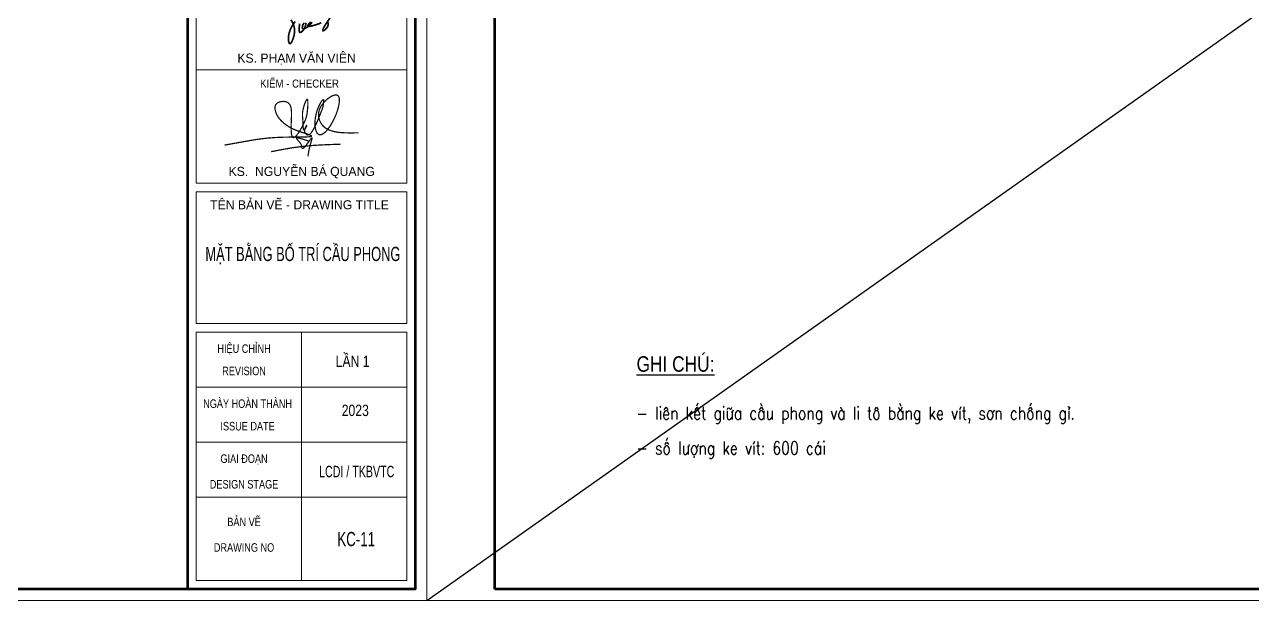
# Model space of a CAD drawing. Header units: millimetres. Extents: x -295047 to 263296, y -724756 to -308748.
# Drawn here: x 123245 to 140501, y -368365 to -360269 of the extents above; entities that cross this region are included whole.
import ezdxf
from ezdxf.enums import TextEntityAlignment as Align

# ---------------------------------------------------------------- set-up
doc = ezdxf.new("R2010")
doc.units = ezdxf.units.MM
doc.header["$MEASUREMENT"] = 0
doc.layers.get('Defpoints').update_dxf_attribs({"color": 1})
doc.layers.add('KCS_Plotter', color=11, linetype='Continuous', plot=False)
for name, color, linetype, lineweight in [('Khungten_LCDI', 7, 'Continuous', 5), ('LC ISO', 153, 'Continuous', 13), ('LC Net dam 1', 30, 'Continuous', 30), ('LC Net thay', 7, 'Continuous', 25), ('LC Text1', 3, 'Continuous', 20), ('LC Text2', 7, 'Continuous', 25)]:
    doc.layers.add(name, color=color, linetype=linetype, lineweight=lineweight)
doc.styles.add('Khungten', font='VHAVAN.TTF', dxfattribs={"width": 0.9, "height": 5000})
doc.styles.add('LC 3', font='vnsimli.shx', dxfattribs={"width": 0.75})
doc.styles.add('T2', font='VHARIAL.TTF', dxfattribs={"width": 0.8})
doc.styles.add('Title', font='VHBLACK.TTF', dxfattribs={"width": 0.8})
doc.styles.add('VNAVANTH', font='VHAVANB.TTF', dxfattribs={"width": 0.6})

# ---------------------------------------------------------------- blocks, each defined once
blk = doc.blocks.new('NGUYEN BA QUANG')
at = {"layer": 'LC ISO', "const_width": 54}
for points in [[(906, 1114, 0.006821), (929, 1272, 0.011774), (937, 1340, 0.026266), (938, 1394, 0.052103), (935, 1423, 0.076783), (930, 1436, 0.163971), (923, 1442, 0.170042), (914, 1442, 0.080479), (902, 1436, 0.05585), (881, 1417, 0.031056), (847, 1375, 0.025203), (791, 1286, 0.116129), (556, 476, 0.061974), (575, 166, 0.045365), (610, 47, 0.070676), (660, -41, 0.091415), (710, -86, 0.146905), (783, -104, 0.068448), (833, -95, 0.049636), (885, -72, 0.053986), (978, -6, 0.029209), (1056, 69, 0.021304), (1134, 162, 0.025491), (1250, 329, 0.068873), (1561, 1027, 0.01773), (1596, 1171, 0.037697), (1624, 1368, 0.029037), (1623, 1453, 0.04288), (1613, 1525, 0.066726), (1590, 1583, 0.100495), (1556, 1623, 0.111871), (1508, 1644, 0.054631), (1469, 1647, 0.041179), (1426, 1643, 0.04561), (1355, 1623, 0.04967), (1225, 1558, 0.109429), (829, 1164, 0.05047), (753, 1012, 0.368126), (1079, 156, 0.040655), (1223, 90, 0.031441), (1383, 42, 0.023503), (1557, 9, 0.017084), (1742, -10, 0.011936), (1936, -19, 0.009133), (2206, -21, 0.002915), (2480, -16)], [(-3416, -557, -0.001023), (-2231, -345, -0.008385), (-1869, -289, -0.026114), (-905, -212, -0.007166), (-491, -205, 0.001773), (-49, -203, 0.009736), (200, -197, 0.025773), (331, -186, 0.054465), (383, -173, 0.09183), (397, -166, 0.386262), (399, -152, 0.129793), (379, -135, 0.036801), (321, -108, 0.016128), (184, -59, -0.006736), (-183, 62, -0.023924), (-416, 154, -0.046785), (-684, 310, -0.041509), (-918, 503, -0.092678), (-1136, 813, -0.077778), (-1199, 1035, -0.070106), (-1196, 1141, -0.201572), (-1106, 1286, -0.091887), (-982, 1343, -0.118851), (-732, 1351, -0.227561), (-543, 1208, -0.055716), (-508, 1121, -0.035741), (-487, 1019, -0.022757), (-478, 904, -0.018678), (-477, 714, 0.005361), (-493, 294, 0.022501), (-487, 25, 0.024956), (-474, -85, 0.051878), (-451, -169, 0.084004), (-427, -209, 0.302699), (-372, -224, 0.091028), (-331, -204, 0.045769), (-285, -164, 0.031407), (-218, -87, 0.026473), (-114, 66, 0.038878), (124, 530, 0.063388), (207, 831, 0.030377), (243, 1236, 0.019395), (241, 1350, 0.050857), (231, 1429, 0.089259), (221, 1451, 0.446193), (202, 1454, 0.08967), (185, 1438, 0.048315), (156, 1388, 0.024568), (114, 1288, 0.037087), (24, 971, 0.06811), (7, 722, 0.007404), (19, 571, -0.009821), (27, 442, 0.013775), (38, 214, 0.023991), (46, 154, 0.068642), (58, 113, 0.168495), (71, 99, 0.190472), (82, 99, 0.135753), (102, 116, 0.042547), (133, 165, 0.037247), (185, 280, 0.083462), (192, 310, 0.752396), (189, 311, 0.077103), (170, 286, 0.067778), (106, 135, 0.079642), (97, 52, 0.07615), (107, 12, 0.090818), (168, -77, 0.162992), (233, -111, 0.134535), (287, -101, 0.046135), (315, -85, 0.0589), (372, -33, 0.033446), (431, 44, 0.020493), (492, 142, 0.018931), (584, 325, 0.012315), (712, 617, 0.006262), (906, 1114)], [(-1368, -847, -0.004051), (-800, -737, -0.026384), (342, -582, -0.006339), (726, -556, -0.004215), (1111, -537, -0.002629), (1689, -517)], [(274, -380, 0.002584), (99, -322, 0.004829), (-9, -289, 0.009549), (-104, -262, 0.02019), (-180, -245, 0.020391), (-210, -242, 0.037792), (-233, -241, 0.083891), (-249, -244, 0.129866), (-256, -250, 0.170647), (-258, -257, 0.074142), (-257, -264, 0.04333), (-253, -271, 0.038982), (-240, -290, 0.018381), (-209, -327, -0.006145), (-155, -388, -0.017161), (-112, -442, -0.029179), (-72, -502, -0.056277), (-39, -577, -0.025416), (-31, -610, -0.003247), (-24, -652, 0.033316), (-18, -677, 0.055631), (-12, -689, 0.087521), (-5, -698, 0.15828), (8, -703, 0.07777), (18, -702, 0.051495), (30, -698, 0.04838), (50, -685, 0.02792), (72, -667, 0.021215), (104, -635, 0.012757), (138, -596, 0.011354), (192, -528, 0.005945), (265, -430, -0.007904), (360, -301, -0.011483), (384, -270, -0.027823), (404, -249, -0.066961), (415, -240, -0.123545), (420, -238, -0.248584), (424, -240, -0.12084), (426, -246, -0.064597), (426, -260, -0.027008), (421, -289, -0.011306), (411, -326, -0.007085), (384, -419, 0.007773), (340, -569, 0.03162), (266, -923, 0.004795), (248, -1055)]]:
    blk.add_lwpolyline(points, format="xyb", dxfattribs=at)
blk = doc.blocks.new('lcdi KC')
at = {"layer": 'Defpoints', "lineweight": 0}
blk.add_lwpolyline([(-1200, -14850), (-1200, 14850), (40800, 14850), (40800, -14850)], close=True, dxfattribs=at)
at = {"layer": 'Khungten_LCDI', "color": 5, "lineweight": 60}
blk.add_line((36600, 14650), (36600, -14650), dxfattribs=at)
at = {"layer": 'Khungten_LCDI', "color": 5, "lineweight": 25}
blk.add_line((40600, -14650), (40600, 14650), dxfattribs=at)
at = {"layer": 'Khungten_LCDI', "color": 9, "lineweight": 15}
for p, q in [((38600, -10133), (38600, -14500)), ((40450, -11100), (36750, -11100)), ((40450, -12067), (36750, -12067)), ((40450, -13033), (36750, -13033))]:
    blk.add_line(p, q, dxfattribs=at)
at = {"layer": 'Khungten_LCDI', "color": 5, "lineweight": 60}
blk.add_lwpolyline([(0, -14650), (0, 14650), (40600, 14650), (40600, -14650)], close=True, dxfattribs=at)
at = {"layer": 'Khungten_LCDI', "color": 9, "lineweight": 15}
for points in [[(36750, -5526), (40450, -5526), (40450, -3535), (36750, -3535)], [(36750, -7517), (40450, -7517), (40450, -5526), (36750, -5526)], [(36750, -9983), (40450, -9983), (40450, -7667), (36750, -7667)], [(36750, -14500), (40450, -14500), (40450, -10133), (36750, -10133)]]:
    blk.add_lwpolyline(points, close=True, dxfattribs=at)
at = {"layer": 'LC ISO', "const_width": 29.4}
for points in [[(38414, -4647, -0.217203), (38474, -4901, -0.056046), (38441, -5010, -0.054981), (38419, -5051, -0.074917), (38408, -5062, -0.192631), (38398, -5066, -0.190426), (38389, -5060, -0.079856), (38381, -5046, -0.067464), (38372, -5000, -0.089823), (38386, -4872, -0.10427), (38491, -4676, -0.05658)], [(38568, -4712, 0.006515), (38560, -4797, 0.050846), (38561, -4843, 0.084642), (38565, -4859, 0.316888), (38580, -4867, 0.10557), (38595, -4862, 0.079173), (38621, -4840, 0.148897), (38679, -4718, 0.074472), (38679, -4697, 0.295229)], [(38650, -4700, 0.165018), (38616, -4769, 0.085117), (38617, -4789, 0.384735), (38637, -4804, 0.083003), (38655, -4801, 0.044183), (38675, -4792, 0.048448), (38722, -4759, 0.055197), (38788, -4688, 0.06223)], [(38762, -4684, 0.048541), (38723, -4728, 0.086608), (38714, -4746, 0.314867), (38717, -4757, 0.149234), (38731, -4761, 0.047589), (38753, -4759, 0.030742), (38810, -4746, 0.010919), (38888, -4722, 0.058476), (38947, -4694, -0.021304)], [(39061, -4682, -0.235546), (39057, -4769, -0.124446), (39000, -4831, -0.115248), (38981, -4839, -0.439421), (38974, -4834, -0.101123), (38974, -4824, -0.053735), (38987, -4792, -0.025453), (39029, -4720, -0.033469), (39248, -4420, -0.059013)]]:
    blk.add_lwpolyline(points, format="xyb", dxfattribs=at)
at = {"layer": 'LC Net dam 1', "xscale": 0.4, "yscale": 0.4, "zscale": 0.4}
blk.add_blockref('NGUYEN BA QUANG', (38616, -6625), dxfattribs=at)
at = {"color": 7}
for s, style, p in [('ks. PH¹M V¡N VI£N', 'VNAVANTH', (38515, -5399)), ('ks.  NGUYÔN B¸ QUANG', 'VNAVANTH', (38605, -7390)), ('tªn b¶n vÏ - drawing title', 'Khungten', (38566, -7977))]:
    blk.add_text(s, height=160, dxfattribs=dict(at, style=style)).set_placement(p, align=Align.CENTER)
for s, height, style, width, p in [('kiÓm - checker', 140, 'Khungten', 0.9, (38566, -5836)), ('hiÖu chØnh', 150, 'Khungten', 0.8, (37592, -10499)), ('revision', 150, 'Khungten', 0.8, (37592, -10891)), ('ngµy hoµn thµnh', 150, 'Khungten', 0.8, (37654, -11466)), ('issue date', 150, 'Khungten', 0.8, (37654, -11862)), ('giai ®o¹n', 150, 'Khungten', 0.8, (37592, -12433)), ('lcdi / tkBVTC', 200, 'Title', 0.7, (39571, -12684)), ('design stage', 150, 'Khungten', 0.8, (37592, -12883)), ('b¶n vÏ', 150, 'Khungten', 0.8, (37592, -13544)), ('drawing nO', 150, 'Khungten', 0.8, (37592, -13994))]:
    blk.add_text(s, height=height, dxfattribs=dict(at, style=style, width=width)).set_placement(p, align=Align.CENTER)
at = {"color": 7, "style": 'Khungten', "width": 0.8}
for tag, p in [('REVISION', (39499, -10746)), ('NGAYHT', (39546, -11609))]:
    blk.add_attdef(tag, text='', height=200, dxfattribs=at).set_placement(p, align=Align.CENTER)
at = {"layer": 'LC Text1', "style": 'Title', "width": 1.485915}
for tag, p, p2 in [('TENBANVE1', (36913, -8886), (40339, -8886)), ('TENBANVE2', (36913, -9562), (40339, -9562))]:
    blk.add_attdef(tag, text='', height=250, dxfattribs=at).set_placement(p, p2, align=Align.FIT)
at = {"layer": 'LC Text1', "style": 'Title', "width": 0.7}
blk.add_attdef('SOBANVE', text='', height=250, dxfattribs=at).set_placement((39562, -13896), align=Align.CENTER)

msp = doc.modelspace()

# ---------------------------------------------------------------- linework, layer by layer
at = {"layer": 'KCS_Plotter', "ltscale": 2}
msp.add_line((128895.8, -368365.3), (162495.8, -344605.3), dxfattribs=at)

# ---------------------------------------------------------------- block references
at = {"layer": 'LC Net thay'}
ref = msp.add_blockref('lcdi KC', (96255.8, -356485.3), dxfattribs=dict(at, xscale=0.8, yscale=0.8, zscale=0.8))
ref.add_attrib('NGAYHT', '2023', dxfattribs={"layer": 'LC Text1', "height": 160, "style": 'Khungten', "width": 0.8}).set_placement((127892.6, -365772.8), align=Align.CENTER)
ref.add_attrib('REVISION', 'lÇn 1', dxfattribs={"layer": 'LC Text1', "height": 160, "style": 'Khungten', "width": 0.8}).set_placement((127854.8, -365082.3), align=Align.CENTER)
ref.add_attrib('SOBANVE', 'KC-11', dxfattribs={"layer": 'LC Text1', "height": 200, "style": 'Title', "width": 0.7}).set_placement((127905.4, -367602.2), align=Align.CENTER)
ref.add_attrib('TENBANVE1', 'mÆt b»ng Bè TRÝ CÇU PHONG', dxfattribs={"layer": 'LC Text1', "height": 200, "style": 'Title', "width": 0.579613}).set_placement((125785.9, -363593.9), (128527.1, -363593.9), align=Align.FIT)
at = {"layer": 'LC Net thay', "xscale": 0.8, "yscale": 0.8, "zscale": 0.8}
msp.add_blockref('lcdi KC', (129855.8, -356485.3), dxfattribs=at)

# ---------------------------------------------------------------- texts
at = {"layer": 'LC Text1', "color": 3, "style": 'LC 3', "width": 0.8}
for s, p in [('- liªn kÕt gi÷a cÇu phong vµ li t« b»ng ke vÝt, s¬n chèng gØ.', (131844, -365822.5)), ('- sè l\xadîng ke vÝt: 600 c¸i', (131844, -366313))]:
    msp.add_text(s, height=181.333, dxfattribs=at).set_placement(p)
at = {"layer": 'LC Text2', "style": 'T2', "width": 0.8}
msp.add_text('%%Ughi chó:', height=217.6, dxfattribs=at).set_placement((131845.5, -365149.8))

doc.saveas('drawing.dxf')
